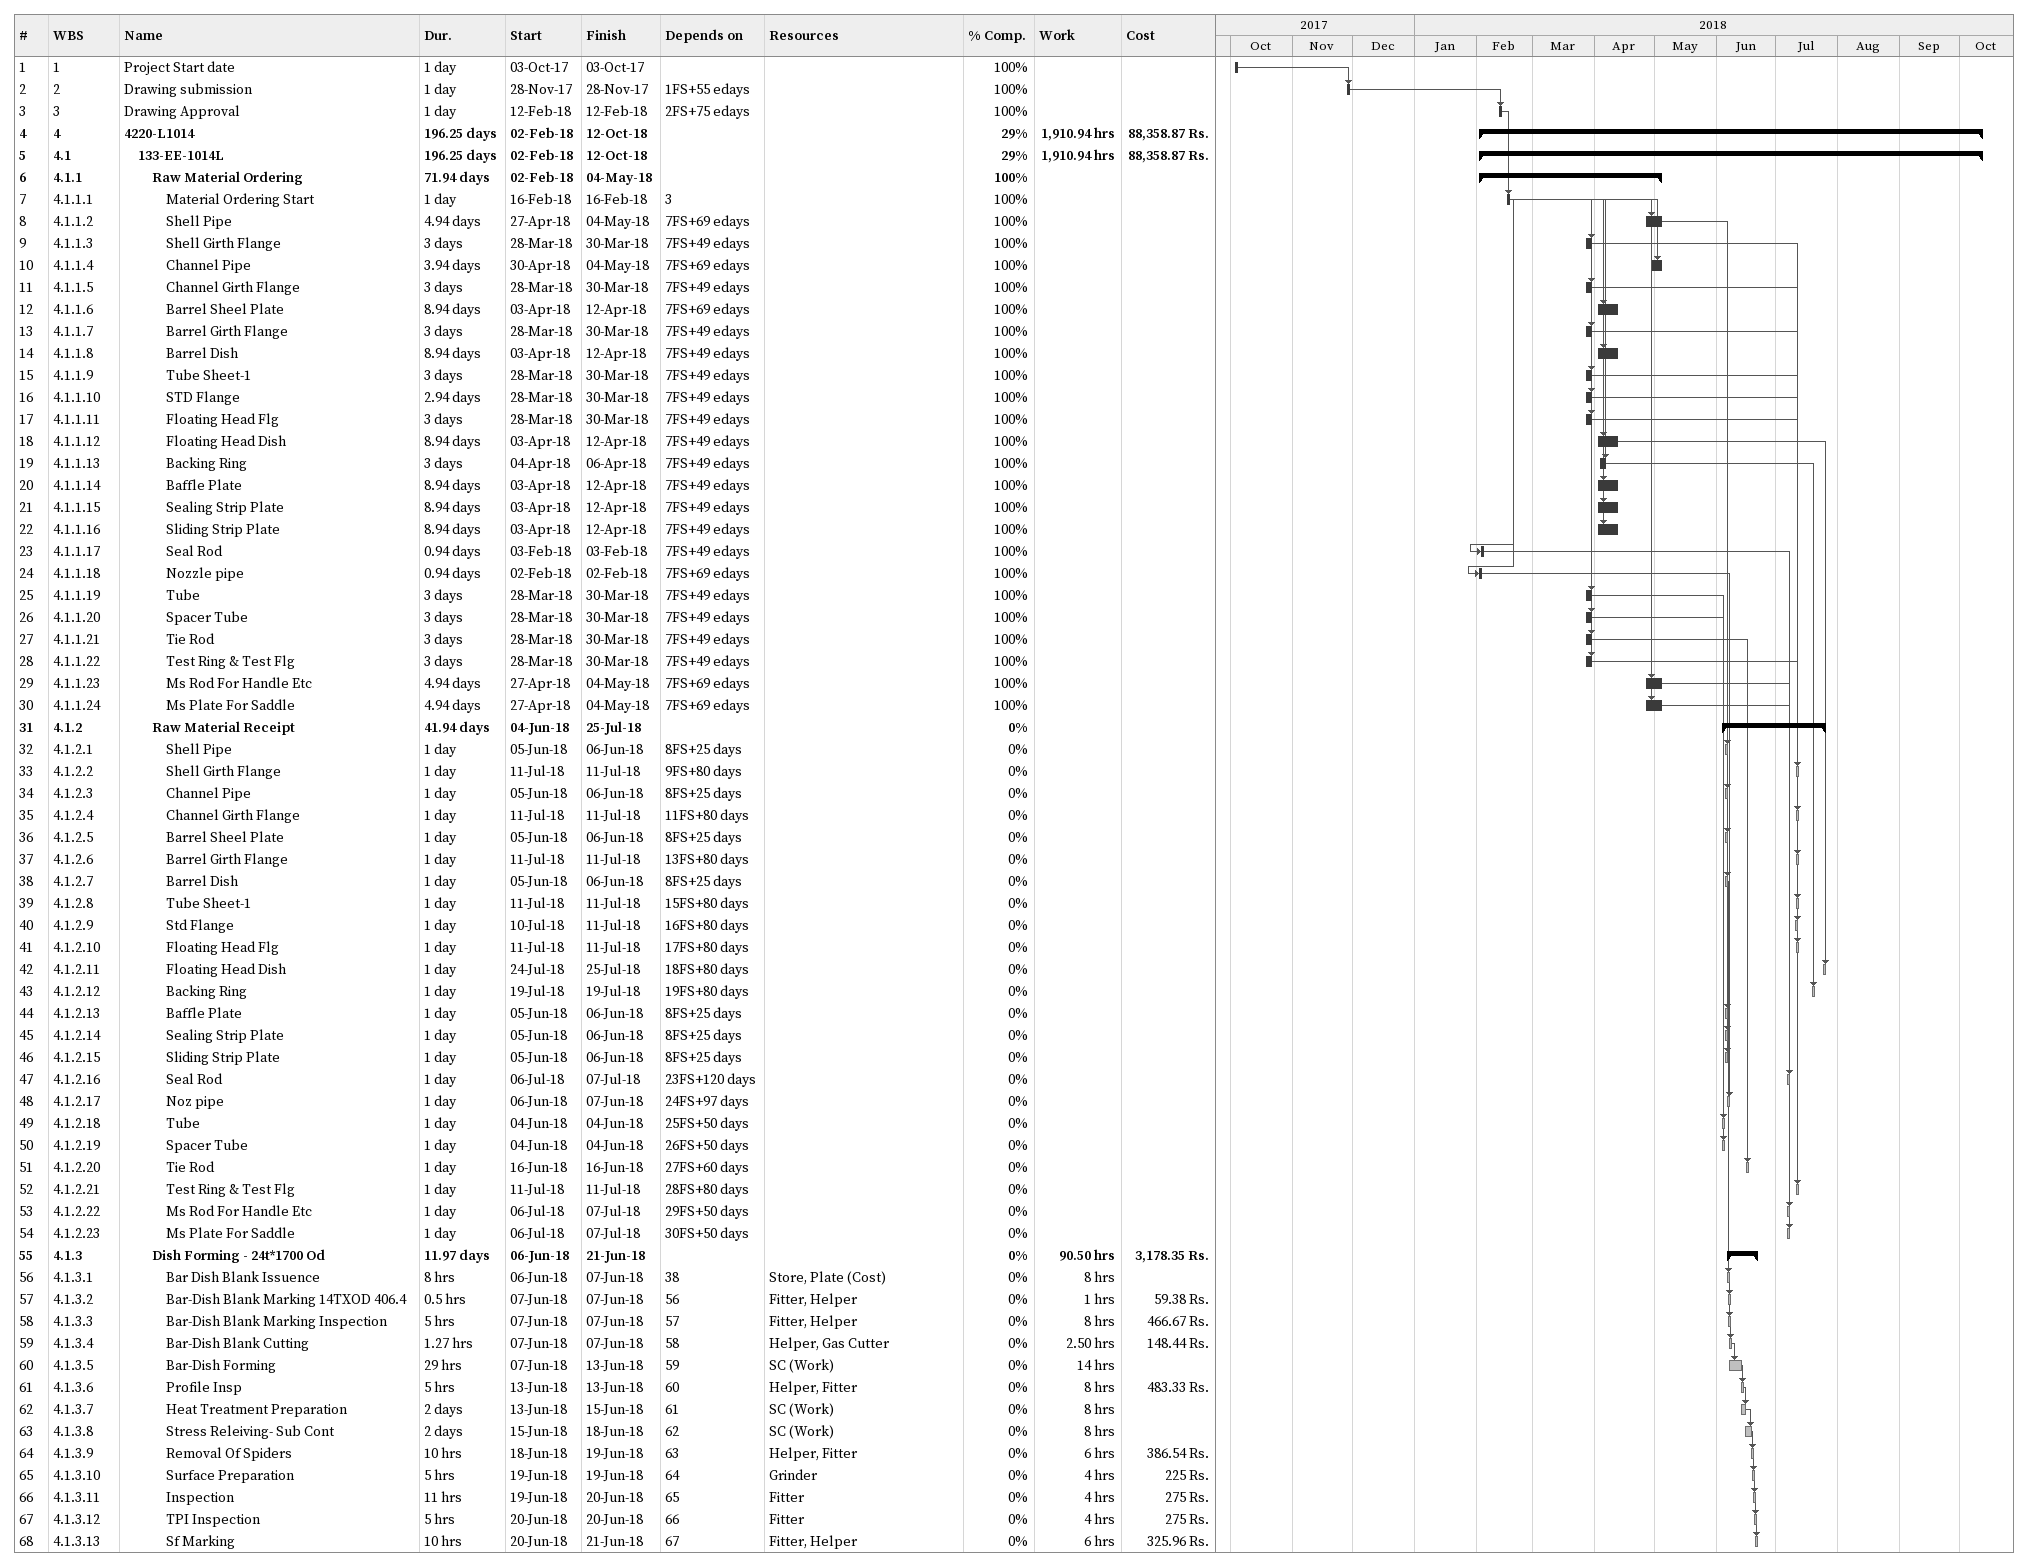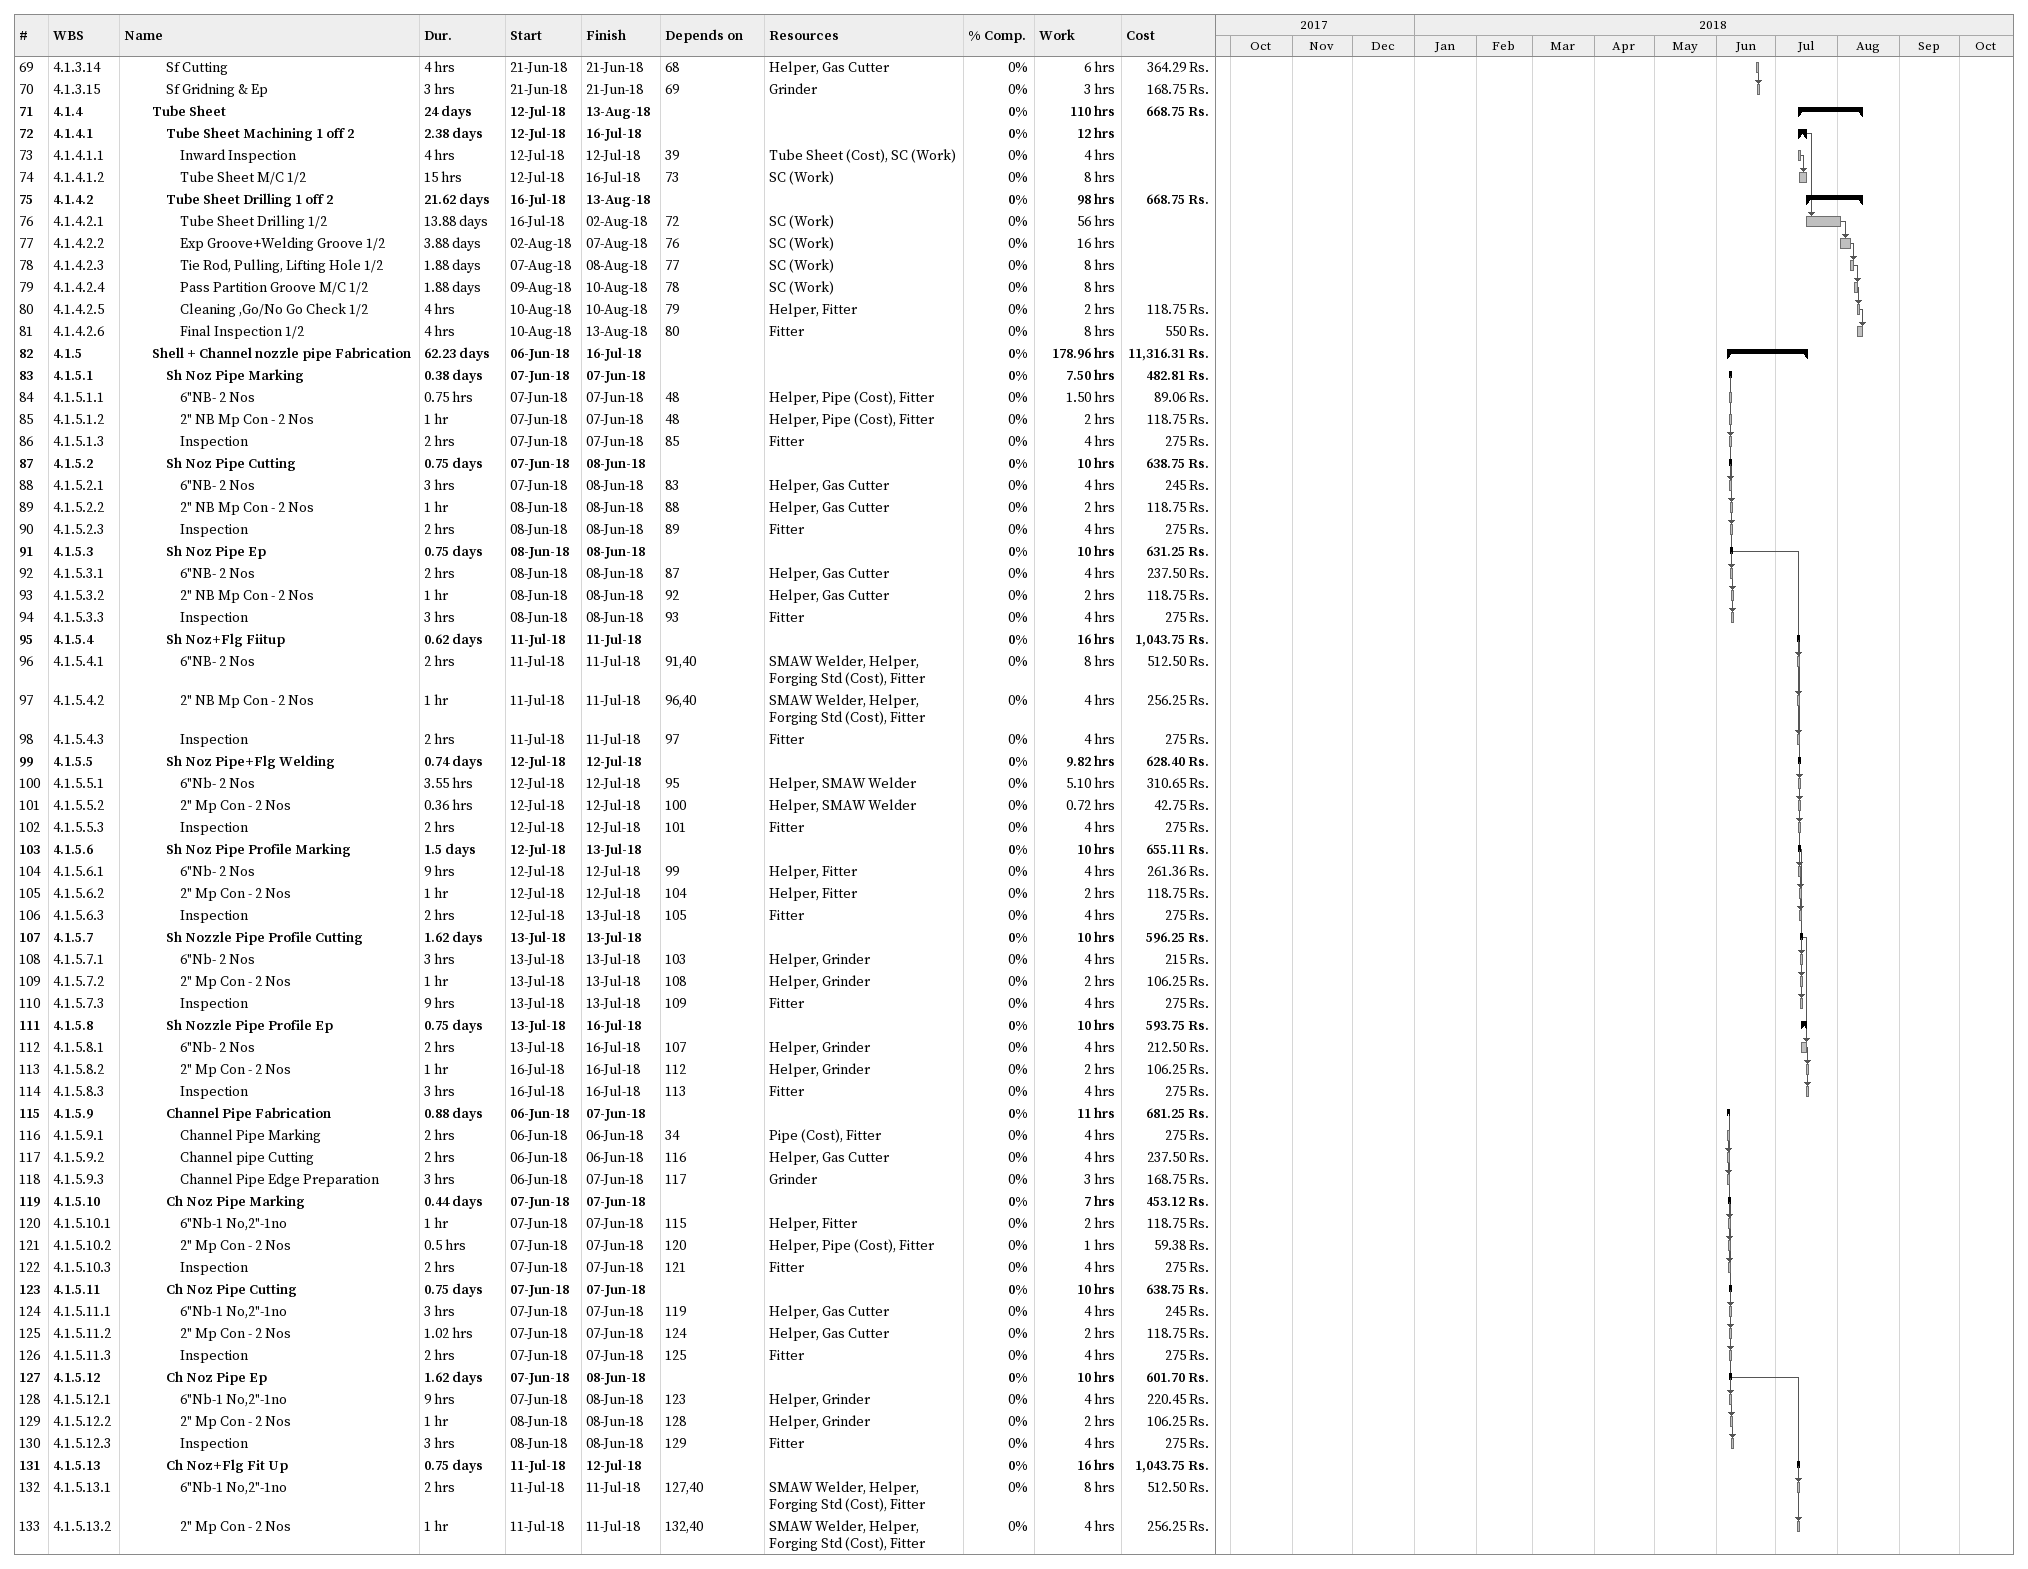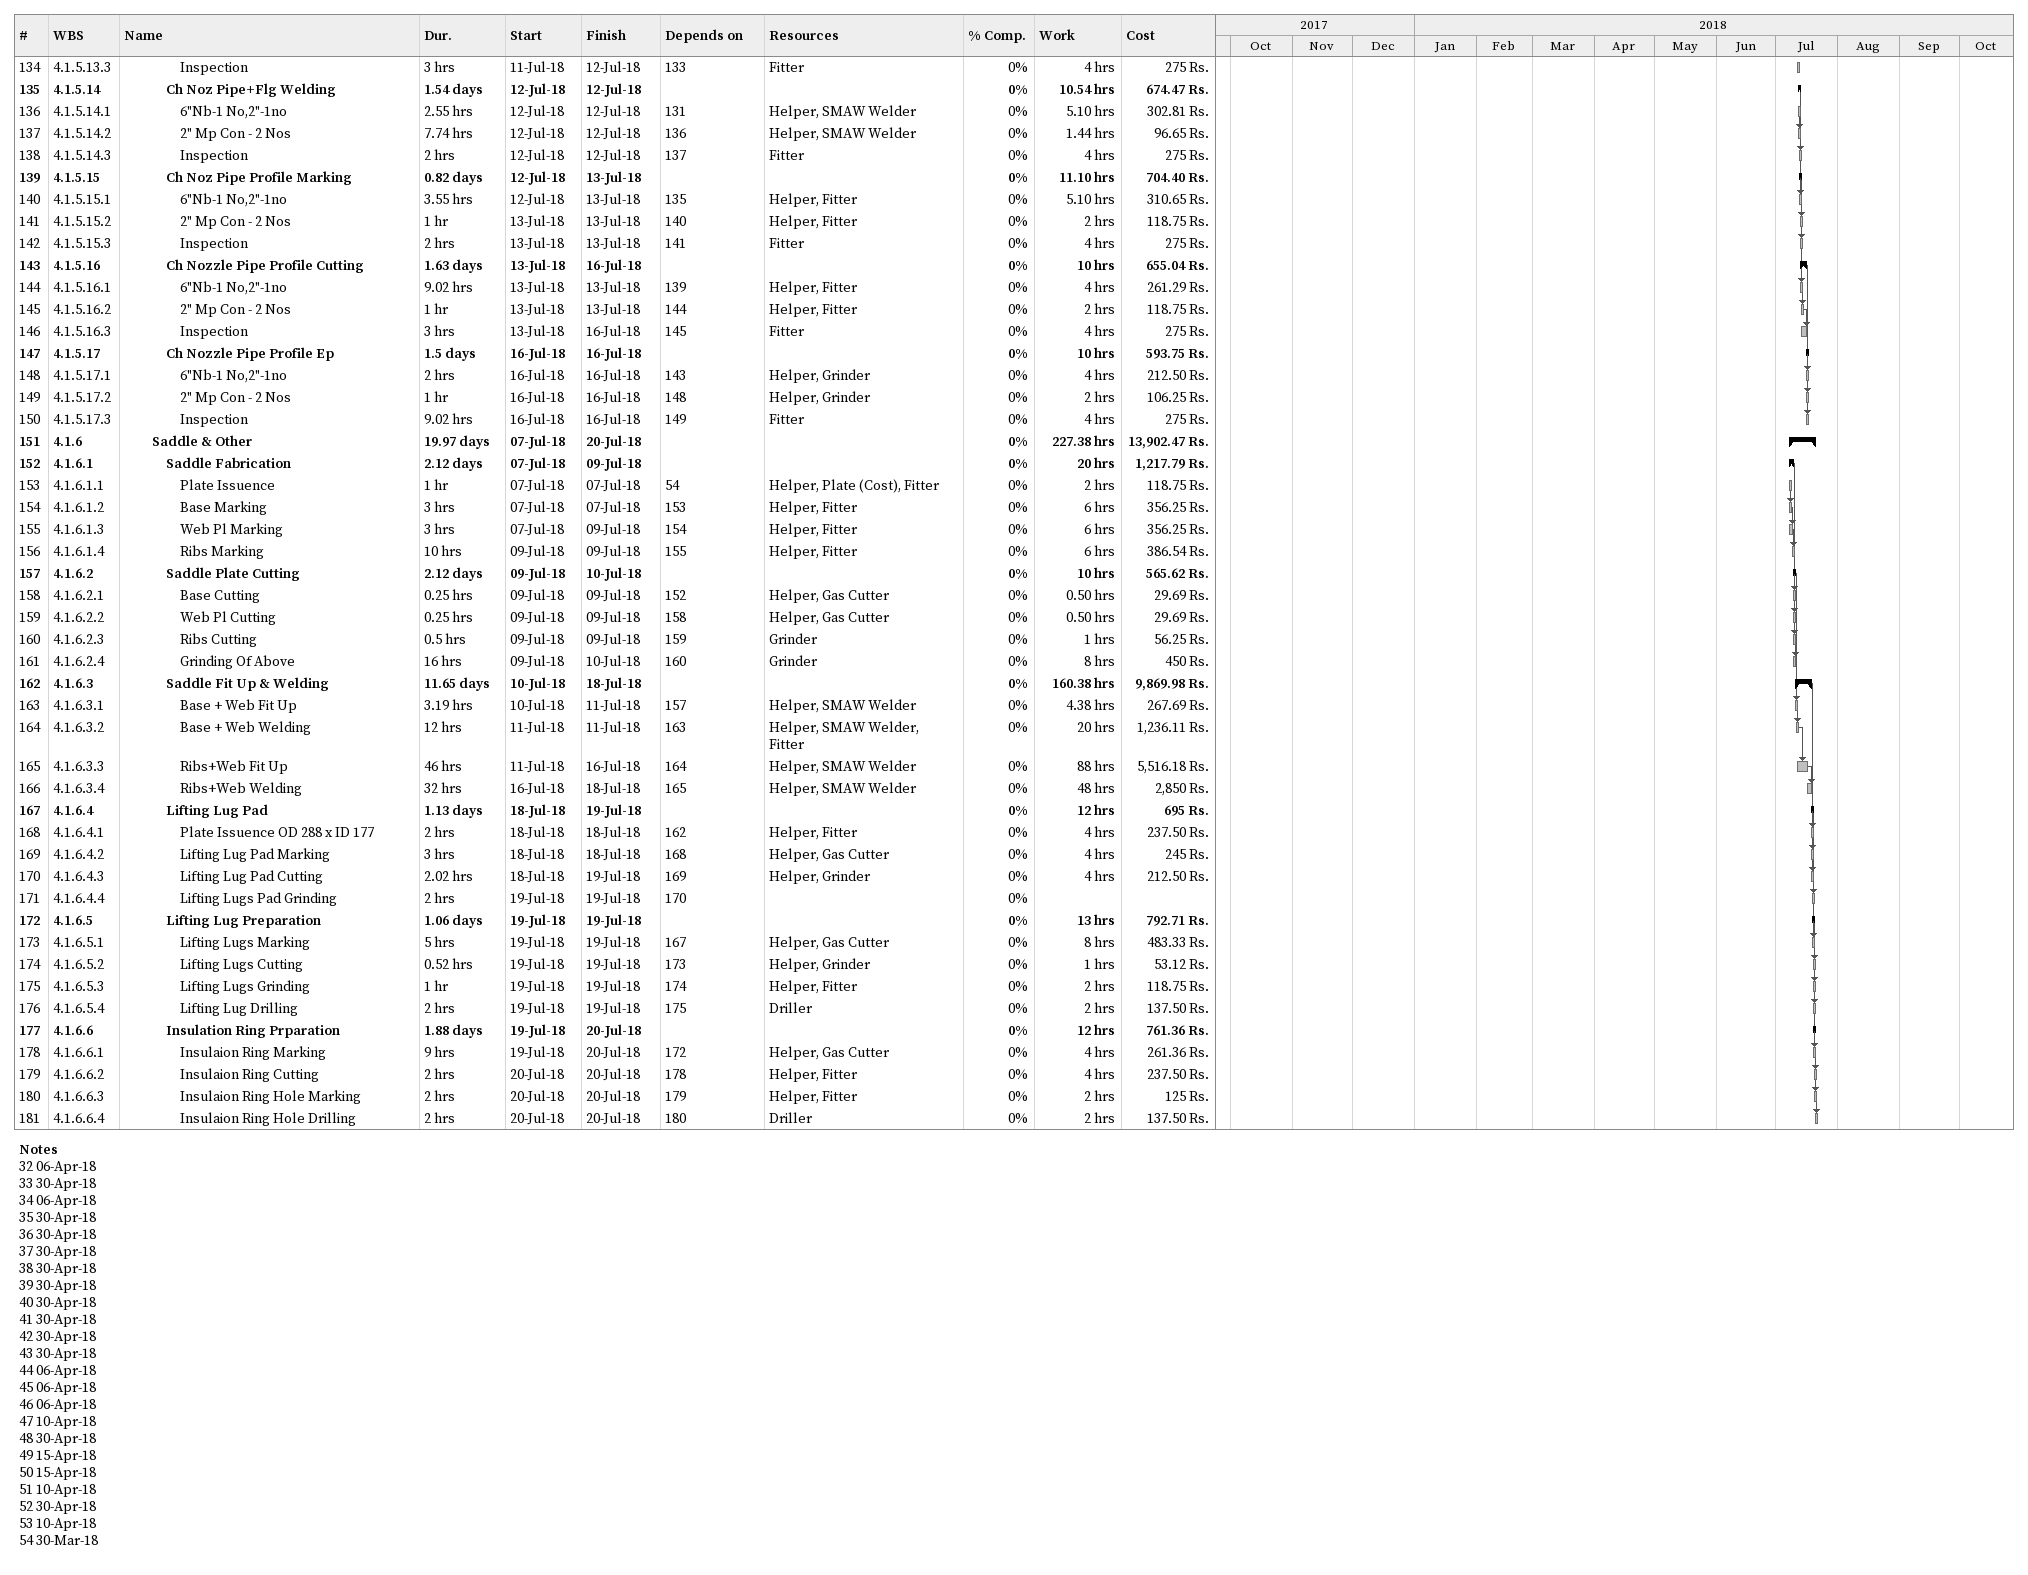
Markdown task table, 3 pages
| ID | WBS | Task | Duration | Start | Finish | Predecessors | Resources | % complete | Work (h) | Cost (Rs.) |
|---|---|---|---|---|---|---|---|---|---|---|
| 1 | 1 | Project Start date | 1d | 2017-10-03 | 2017-10-03 |  |  | 100 |  |  |
| 2 | 2 | Drawing submission | 1d | 2017-11-28 | 2017-11-28 | 1FS+55ed |  | 100 |  |  |
| 3 | 3 | Drawing Approval | 1d | 2018-02-12 | 2018-02-12 | 2FS+75ed |  | 100 |  |  |
| 4 | 4 | **4220-L1014** | 196.25d | 2018-02-02 | 2018-10-12 |  |  | 29 | 1910.94 | 88358.87 |
| 5 | 4.1 | **133-EE-1014L** | 196.25d | 2018-02-02 | 2018-10-12 |  |  | 29 | 1910.94 | 88358.87 |
| 6 | 4.1.1 | **Raw Material Ordering** | 71.94d | 2018-02-02 | 2018-05-04 |  |  | 100 |  |  |
| 7 | 4.1.1.1 | Material Ordering Start | 1d | 2018-02-16 | 2018-02-16 | 3 |  | 100 |  |  |
| 8 | 4.1.1.2 | Shell Pipe | 4.94d | 2018-04-27 | 2018-05-04 | 7FS+69ed |  | 100 |  |  |
| 9 | 4.1.1.3 | Shell Girth Flange | 3d | 2018-03-28 | 2018-03-30 | 7FS+49ed |  | 100 |  |  |
| 10 | 4.1.1.4 | Channel Pipe | 3.94d | 2018-04-30 | 2018-05-04 | 7FS+69ed |  | 100 |  |  |
| 11 | 4.1.1.5 | Channel Girth Flange | 3d | 2018-03-28 | 2018-03-30 | 7FS+49ed |  | 100 |  |  |
| 12 | 4.1.1.6 | Barrel Sheel Plate | 8.94d | 2018-04-03 | 2018-04-12 | 7FS+69ed |  | 100 |  |  |
| 13 | 4.1.1.7 | Barrel Girth Flange | 3d | 2018-03-28 | 2018-03-30 | 7FS+49ed |  | 100 |  |  |
| 14 | 4.1.1.8 | Barrel Dish | 8.94d | 2018-04-03 | 2018-04-12 | 7FS+49ed |  | 100 |  |  |
| 15 | 4.1.1.9 | Tube Sheet-1 | 3d | 2018-03-28 | 2018-03-30 | 7FS+49ed |  | 100 |  |  |
| 16 | 4.1.1.10 | STD Flange | 2.94d | 2018-03-28 | 2018-03-30 | 7FS+49ed |  | 100 |  |  |
| 17 | 4.1.1.11 | Floating Head Flg | 3d | 2018-03-28 | 2018-03-30 | 7FS+49ed |  | 100 |  |  |
| 18 | 4.1.1.12 | Floating Head Dish | 8.94d | 2018-04-03 | 2018-04-12 | 7FS+49ed |  | 100 |  |  |
| 19 | 4.1.1.13 | Backing Ring | 3d | 2018-04-04 | 2018-04-06 | 7FS+49ed |  | 100 |  |  |
| 20 | 4.1.1.14 | Baffle Plate | 8.94d | 2018-04-03 | 2018-04-12 | 7FS+49ed |  | 100 |  |  |
| 21 | 4.1.1.15 | Sealing Strip Plate | 8.94d | 2018-04-03 | 2018-04-12 | 7FS+49ed |  | 100 |  |  |
| 22 | 4.1.1.16 | Sliding Strip Plate | 8.94d | 2018-04-03 | 2018-04-12 | 7FS+49ed |  | 100 |  |  |
| 23 | 4.1.1.17 | Seal Rod | 0.94d | 2018-02-03 | 2018-02-03 | 7FS+49ed |  | 100 |  |  |
| 24 | 4.1.1.18 | Nozzle pipe | 0.94d | 2018-02-02 | 2018-02-02 | 7FS+69ed |  | 100 |  |  |
| 25 | 4.1.1.19 | Tube | 3d | 2018-03-28 | 2018-03-30 | 7FS+49ed |  | 100 |  |  |
| 26 | 4.1.1.20 | Spacer Tube | 3d | 2018-03-28 | 2018-03-30 | 7FS+49ed |  | 100 |  |  |
| 27 | 4.1.1.21 | Tie Rod | 3d | 2018-03-28 | 2018-03-30 | 7FS+49ed |  | 100 |  |  |
| 28 | 4.1.1.22 | Test Ring & Test Flg | 3d | 2018-03-28 | 2018-03-30 | 7FS+49ed |  | 100 |  |  |
| 29 | 4.1.1.23 | Ms Rod For Handle Etc | 4.94d | 2018-04-27 | 2018-05-04 | 7FS+69ed |  | 100 |  |  |
| 30 | 4.1.1.24 | Ms Plate For Saddle | 4.94d | 2018-04-27 | 2018-05-04 | 7FS+69ed |  | 100 |  |  |
| 31 | 4.1.2 | **Raw Material Receipt** | 41.94d | 2018-06-04 | 2018-07-25 |  |  | 0 |  |  |
| 32 | 4.1.2.1 | Shell Pipe | 1d | 2018-06-05 | 2018-06-06 | 8FS+25d |  | 0 |  |  |
| 33 | 4.1.2.2 | Shell Girth Flange | 1d | 2018-07-11 | 2018-07-11 | 9FS+80d |  | 0 |  |  |
| 34 | 4.1.2.3 | Channel Pipe | 1d | 2018-06-05 | 2018-06-06 | 8FS+25d |  | 0 |  |  |
| 35 | 4.1.2.4 | Channel Girth Flange | 1d | 2018-07-11 | 2018-07-11 | 11FS+80d |  | 0 |  |  |
| 36 | 4.1.2.5 | Barrel Sheel Plate | 1d | 2018-06-05 | 2018-06-06 | 8FS+25d |  | 0 |  |  |
| 37 | 4.1.2.6 | Barrel Girth Flange | 1d | 2018-07-11 | 2018-07-11 | 13FS+80d |  | 0 |  |  |
| 38 | 4.1.2.7 | Barrel Dish | 1d | 2018-06-05 | 2018-06-06 | 8FS+25d |  | 0 |  |  |
| 39 | 4.1.2.8 | Tube Sheet-1 | 1d | 2018-07-11 | 2018-07-11 | 15FS+80d |  | 0 |  |  |
| 40 | 4.1.2.9 | Std Flange | 1d | 2018-07-10 | 2018-07-11 | 16FS+80d |  | 0 |  |  |
| 41 | 4.1.2.10 | Floating Head Flg | 1d | 2018-07-11 | 2018-07-11 | 17FS+80d |  | 0 |  |  |
| 42 | 4.1.2.11 | Floating Head Dish | 1d | 2018-07-24 | 2018-07-25 | 18FS+80d |  | 0 |  |  |
| 43 | 4.1.2.12 | Backing Ring | 1d | 2018-07-19 | 2018-07-19 | 19FS+80d |  | 0 |  |  |
| 44 | 4.1.2.13 | Baffle Plate | 1d | 2018-06-05 | 2018-06-06 | 8FS+25d |  | 0 |  |  |
| 45 | 4.1.2.14 | Sealing Strip Plate | 1d | 2018-06-05 | 2018-06-06 | 8FS+25d |  | 0 |  |  |
| 46 | 4.1.2.15 | Sliding Strip Plate | 1d | 2018-06-05 | 2018-06-06 | 8FS+25d |  | 0 |  |  |
| 47 | 4.1.2.16 | Seal Rod | 1d | 2018-07-06 | 2018-07-07 | 23FS+120d |  | 0 |  |  |
| 48 | 4.1.2.17 | Noz pipe | 1d | 2018-06-06 | 2018-06-07 | 24FS+97d |  | 0 |  |  |
| 49 | 4.1.2.18 | Tube | 1d | 2018-06-04 | 2018-06-04 | 25FS+50d |  | 0 |  |  |
| 50 | 4.1.2.19 | Spacer Tube | 1d | 2018-06-04 | 2018-06-04 | 26FS+50d |  | 0 |  |  |
| 51 | 4.1.2.20 | Tie Rod | 1d | 2018-06-16 | 2018-06-16 | 27FS+60d |  | 0 |  |  |
| 52 | 4.1.2.21 | Test Ring & Test Flg | 1d | 2018-07-11 | 2018-07-11 | 28FS+80d |  | 0 |  |  |
| 53 | 4.1.2.22 | Ms Rod For Handle Etc | 1d | 2018-07-06 | 2018-07-07 | 29FS+50d |  | 0 |  |  |
| 54 | 4.1.2.23 | Ms Plate For Saddle | 1d | 2018-07-06 | 2018-07-07 | 30FS+50d |  | 0 |  |  |
| 55 | 4.1.3 | **Dish Forming - 24t*1700 Od** | 11.97d | 2018-06-06 | 2018-06-21 |  |  | 0 | 90.50 | 3178.35 |
| 56 | 4.1.3.1 | Bar Dish Blank Issuence | 8h | 2018-06-06 | 2018-06-07 | 38 | Store, Plate (Cost) | 0 | 8 |  |
| 57 | 4.1.3.2 | Bar-Dish Blank Marking 14TXOD 406.4 | 0.5h | 2018-06-07 | 2018-06-07 | 56 | Fitter, Helper | 0 | 1 | 59.38 |
| 58 | 4.1.3.3 | Bar-Dish Blank Marking Inspection | 5h | 2018-06-07 | 2018-06-07 | 57 | Fitter, Helper | 0 | 8 | 466.67 |
| 59 | 4.1.3.4 | Bar-Dish Blank Cutting | 1.27h | 2018-06-07 | 2018-06-07 | 58 | Helper, Gas Cutter | 0 | 2.50 | 148.44 |
| 60 | 4.1.3.5 | Bar-Dish Forming | 29h | 2018-06-07 | 2018-06-13 | 59 | SC (Work) | 0 | 14 |  |
| 61 | 4.1.3.6 | Profile Insp | 5h | 2018-06-13 | 2018-06-13 | 60 | Helper, Fitter | 0 | 8 | 483.33 |
| 62 | 4.1.3.7 | Heat Treatment Preparation | 2d | 2018-06-13 | 2018-06-15 | 61 | SC (Work) | 0 | 8 |  |
| 63 | 4.1.3.8 | Stress Releiving- Sub Cont | 2d | 2018-06-15 | 2018-06-18 | 62 | SC (Work) | 0 | 8 |  |
| 64 | 4.1.3.9 | Removal Of Spiders | 10h | 2018-06-18 | 2018-06-19 | 63 | Helper, Fitter | 0 | 6 | 386.54 |
| 65 | 4.1.3.10 | Surface Preparation | 5h | 2018-06-19 | 2018-06-19 | 64 | Grinder | 0 | 4 | 225 |
| 66 | 4.1.3.11 | Inspection | 11h | 2018-06-19 | 2018-06-20 | 65 | Fitter | 0 | 4 | 275 |
| 67 | 4.1.3.12 | TPI Inspection | 5h | 2018-06-20 | 2018-06-20 | 66 | Fitter | 0 | 4 | 275 |
| 68 | 4.1.3.13 | Sf Marking | 10h | 2018-06-20 | 2018-06-21 | 67 | Fitter, Helper | 0 | 6 | 325.96 |
| 69 | 4.1.3.14 | Sf Cutting | 4h | 2018-06-21 | 2018-06-21 | 68 | Helper, Gas Cutter | 0 | 6 | 364.29 |
| 70 | 4.1.3.15 | Sf Gridning & Ep | 3h | 2018-06-21 | 2018-06-21 | 69 | Grinder | 0 | 3 | 168.75 |
| 71 | 4.1.4 | **Tube Sheet** | 24d | 2018-07-12 | 2018-08-13 |  |  | 0 | 110 | 668.75 |
| 72 | 4.1.4.1 | **Tube Sheet Machining 1 off 2** | 2.38d | 2018-07-12 | 2018-07-16 |  |  | 0 | 12 |  |
| 73 | 4.1.4.1.1 | Inward Inspection | 4h | 2018-07-12 | 2018-07-12 | 39 | Tube Sheet (Cost), SC (Work) | 0 | 4 |  |
| 74 | 4.1.4.1.2 | Tube Sheet M/C 1/2 | 15h | 2018-07-12 | 2018-07-16 | 73 | SC (Work) | 0 | 8 |  |
| 75 | 4.1.4.2 | **Tube Sheet Drilling 1 off 2** | 21.62d | 2018-07-16 | 2018-08-13 |  |  | 0 | 98 | 668.75 |
| 76 | 4.1.4.2.1 | Tube Sheet Drilling 1/2 | 13.88d | 2018-07-16 | 2018-08-02 | 72 | SC (Work) | 0 | 56 |  |
| 77 | 4.1.4.2.2 | Exp Groove+Welding Groove 1/2 | 3.88d | 2018-08-02 | 2018-08-07 | 76 | SC (Work) | 0 | 16 |  |
| 78 | 4.1.4.2.3 | Tie Rod, Pulling, Lifting Hole 1/2 | 1.88d | 2018-08-07 | 2018-08-08 | 77 | SC (Work) | 0 | 8 |  |
| 79 | 4.1.4.2.4 | Pass Partition Groove M/C 1/2 | 1.88d | 2018-08-09 | 2018-08-10 | 78 | SC (Work) | 0 | 8 |  |
| 80 | 4.1.4.2.5 | Cleaning ,Go/No Go Check 1/2 | 4h | 2018-08-10 | 2018-08-10 | 79 | Helper, Fitter | 0 | 2 | 118.75 |
| 81 | 4.1.4.2.6 | Final Inspection 1/2 | 4h | 2018-08-10 | 2018-08-13 | 80 | Fitter | 0 | 8 | 550 |
| 82 | 4.1.5 | **Shell + Channel nozzle pipe Fabrication** | 62.23d | 2018-06-06 | 2018-07-16 |  |  | 0 | 178.96 | 11316.31 |
| 83 | 4.1.5.1 | **Sh Noz Pipe Marking** | 0.38d | 2018-06-07 | 2018-06-07 |  |  | 0 | 7.50 | 482.81 |
| 84 | 4.1.5.1.1 | 6"NB- 2 Nos | 0.75h | 2018-06-07 | 2018-06-07 | 48 | Helper, Pipe (Cost), Fitter | 0 | 1.50 | 89.06 |
| 85 | 4.1.5.1.2 | 2" NB Mp Con - 2 Nos | 1h | 2018-06-07 | 2018-06-07 | 48 | Helper, Pipe (Cost), Fitter | 0 | 2 | 118.75 |
| 86 | 4.1.5.1.3 | Inspection | 2h | 2018-06-07 | 2018-06-07 | 85 | Fitter | 0 | 4 | 275 |
| 87 | 4.1.5.2 | **Sh Noz Pipe Cutting** | 0.75d | 2018-06-07 | 2018-06-08 |  |  | 0 | 10 | 638.75 |
| 88 | 4.1.5.2.1 | 6"NB- 2 Nos | 3h | 2018-06-07 | 2018-06-08 | 83 | Helper, Gas Cutter | 0 | 4 | 245 |
| 89 | 4.1.5.2.2 | 2" NB Mp Con - 2 Nos | 1h | 2018-06-08 | 2018-06-08 | 88 | Helper, Gas Cutter | 0 | 2 | 118.75 |
| 90 | 4.1.5.2.3 | Inspection | 2h | 2018-06-08 | 2018-06-08 | 89 | Fitter | 0 | 4 | 275 |
| 91 | 4.1.5.3 | **Sh Noz Pipe Ep** | 0.75d | 2018-06-08 | 2018-06-08 |  |  | 0 | 10 | 631.25 |
| 92 | 4.1.5.3.1 | 6"NB- 2 Nos | 2h | 2018-06-08 | 2018-06-08 | 87 | Helper, Gas Cutter | 0 | 4 | 237.50 |
| 93 | 4.1.5.3.2 | 2" NB Mp Con - 2 Nos | 1h | 2018-06-08 | 2018-06-08 | 92 | Helper, Gas Cutter | 0 | 2 | 118.75 |
| 94 | 4.1.5.3.3 | Inspection | 3h | 2018-06-08 | 2018-06-08 | 93 | Fitter | 0 | 4 | 275 |
| 95 | 4.1.5.4 | **Sh Noz+Flg Fiitup** | 0.62d | 2018-07-11 | 2018-07-11 |  |  | 0 | 16 | 1043.75 |
| 96 | 4.1.5.4.1 | 6"NB- 2 Nos | 2h | 2018-07-11 | 2018-07-11 | 91, 40 | SMAW Welder, Helper, Forging Std (Cost), Fitter | 0 | 8 | 512.50 |
| 97 | 4.1.5.4.2 | 2" NB Mp Con - 2 Nos | 1h | 2018-07-11 | 2018-07-11 | 96, 40 | SMAW Welder, Helper, Forging Std (Cost), Fitter | 0 | 4 | 256.25 |
| 98 | 4.1.5.4.3 | Inspection | 2h | 2018-07-11 | 2018-07-11 | 97 | Fitter | 0 | 4 | 275 |
| 99 | 4.1.5.5 | **Sh Noz Pipe+Flg Welding** | 0.74d | 2018-07-12 | 2018-07-12 |  |  | 0 | 9.82 | 628.40 |
| 100 | 4.1.5.5.1 | 6"Nb- 2 Nos | 3.55h | 2018-07-12 | 2018-07-12 | 95 | Helper, SMAW Welder | 0 | 5.10 | 310.65 |
| 101 | 4.1.5.5.2 | 2" Mp Con - 2 Nos | 0.36h | 2018-07-12 | 2018-07-12 | 100 | Helper, SMAW Welder | 0 | 0.72 | 42.75 |
| 102 | 4.1.5.5.3 | Inspection | 2h | 2018-07-12 | 2018-07-12 | 101 | Fitter | 0 | 4 | 275 |
| 103 | 4.1.5.6 | **Sh Noz Pipe Profile Marking** | 1.5d | 2018-07-12 | 2018-07-13 |  |  | 0 | 10 | 655.11 |
| 104 | 4.1.5.6.1 | 6"Nb- 2 Nos | 9h | 2018-07-12 | 2018-07-12 | 99 | Helper, Fitter | 0 | 4 | 261.36 |
| 105 | 4.1.5.6.2 | 2" Mp Con - 2 Nos | 1h | 2018-07-12 | 2018-07-12 | 104 | Helper, Fitter | 0 | 2 | 118.75 |
| 106 | 4.1.5.6.3 | Inspection | 2h | 2018-07-12 | 2018-07-13 | 105 | Fitter | 0 | 4 | 275 |
| 107 | 4.1.5.7 | **Sh Nozzle Pipe Profile Cutting** | 1.62d | 2018-07-13 | 2018-07-13 |  |  | 0 | 10 | 596.25 |
| 108 | 4.1.5.7.1 | 6"Nb- 2 Nos | 3h | 2018-07-13 | 2018-07-13 | 103 | Helper, Grinder | 0 | 4 | 215 |
| 109 | 4.1.5.7.2 | 2" Mp Con - 2 Nos | 1h | 2018-07-13 | 2018-07-13 | 108 | Helper, Grinder | 0 | 2 | 106.25 |
| 110 | 4.1.5.7.3 | Inspection | 9h | 2018-07-13 | 2018-07-13 | 109 | Fitter | 0 | 4 | 275 |
| 111 | 4.1.5.8 | **Sh Nozzle Pipe Profile Ep** | 0.75d | 2018-07-13 | 2018-07-16 |  |  | 0 | 10 | 593.75 |
| 112 | 4.1.5.8.1 | 6"Nb- 2 Nos | 2h | 2018-07-13 | 2018-07-16 | 107 | Helper, Grinder | 0 | 4 | 212.50 |
| 113 | 4.1.5.8.2 | 2" Mp Con - 2 Nos | 1h | 2018-07-16 | 2018-07-16 | 112 | Helper, Grinder | 0 | 2 | 106.25 |
| 114 | 4.1.5.8.3 | Inspection | 3h | 2018-07-16 | 2018-07-16 | 113 | Fitter | 0 | 4 | 275 |
| 115 | 4.1.5.9 | **Channel Pipe Fabrication** | 0.88d | 2018-06-06 | 2018-06-07 |  |  | 0 | 11 | 681.25 |
| 116 | 4.1.5.9.1 | Channel Pipe Marking | 2h | 2018-06-06 | 2018-06-06 | 34 | Pipe (Cost), Fitter | 0 | 4 | 275 |
| 117 | 4.1.5.9.2 | Channel pipe Cutting | 2h | 2018-06-06 | 2018-06-06 | 116 | Helper, Gas Cutter | 0 | 4 | 237.50 |
| 118 | 4.1.5.9.3 | Channel Pipe Edge Preparation | 3h | 2018-06-06 | 2018-06-07 | 117 | Grinder | 0 | 3 | 168.75 |
| 119 | 4.1.5.10 | **Ch Noz Pipe Marking** | 0.44d | 2018-06-07 | 2018-06-07 |  |  | 0 | 7 | 453.12 |
| 120 | 4.1.5.10.1 | 6"Nb-1 No,2"-1no | 1h | 2018-06-07 | 2018-06-07 | 115 | Helper, Fitter | 0 | 2 | 118.75 |
| 121 | 4.1.5.10.2 | 2" Mp Con - 2 Nos | 0.5h | 2018-06-07 | 2018-06-07 | 120 | Helper, Pipe (Cost), Fitter | 0 | 1 | 59.38 |
| 122 | 4.1.5.10.3 | Inspection | 2h | 2018-06-07 | 2018-06-07 | 121 | Fitter | 0 | 4 | 275 |
| 123 | 4.1.5.11 | **Ch Noz Pipe Cutting** | 0.75d | 2018-06-07 | 2018-06-07 |  |  | 0 | 10 | 638.75 |
| 124 | 4.1.5.11.1 | 6"Nb-1 No,2"-1no | 3h | 2018-06-07 | 2018-06-07 | 119 | Helper, Gas Cutter | 0 | 4 | 245 |
| 125 | 4.1.5.11.2 | 2" Mp Con - 2 Nos | 1.02h | 2018-06-07 | 2018-06-07 | 124 | Helper, Gas Cutter | 0 | 2 | 118.75 |
| 126 | 4.1.5.11.3 | Inspection | 2h | 2018-06-07 | 2018-06-07 | 125 | Fitter | 0 | 4 | 275 |
| 127 | 4.1.5.12 | **Ch Noz Pipe Ep** | 1.62d | 2018-06-07 | 2018-06-08 |  |  | 0 | 10 | 601.70 |
| 128 | 4.1.5.12.1 | 6"Nb-1 No,2"-1no | 9h | 2018-06-07 | 2018-06-08 | 123 | Helper, Grinder | 0 | 4 | 220.45 |
| 129 | 4.1.5.12.2 | 2" Mp Con - 2 Nos | 1h | 2018-06-08 | 2018-06-08 | 128 | Helper, Grinder | 0 | 2 | 106.25 |
| 130 | 4.1.5.12.3 | Inspection | 3h | 2018-06-08 | 2018-06-08 | 129 | Fitter | 0 | 4 | 275 |
| 131 | 4.1.5.13 | **Ch Noz+Flg Fit Up** | 0.75d | 2018-07-11 | 2018-07-12 |  |  | 0 | 16 | 1043.75 |
| 132 | 4.1.5.13.1 | 6"Nb-1 No,2"-1no | 2h | 2018-07-11 | 2018-07-11 | 127, 40 | SMAW Welder, Helper, Forging Std (Cost), Fitter | 0 | 8 | 512.50 |
| 133 | 4.1.5.13.2 | 2" Mp Con - 2 Nos | 1h | 2018-07-11 | 2018-07-11 | 132, 40 | SMAW Welder, Helper, Forging Std (Cost), Fitter | 0 | 4 | 256.25 |
| 134 | 4.1.5.13.3 | Inspection | 3h | 2018-07-11 | 2018-07-12 | 133 | Fitter | 0 | 4 | 275 |
| 135 | 4.1.5.14 | **Ch Noz Pipe+Flg Welding** | 1.54d | 2018-07-12 | 2018-07-12 |  |  | 0 | 10.54 | 674.47 |
| 136 | 4.1.5.14.1 | 6"Nb-1 No,2"-1no | 2.55h | 2018-07-12 | 2018-07-12 | 131 | Helper, SMAW Welder | 0 | 5.10 | 302.81 |
| 137 | 4.1.5.14.2 | 2" Mp Con - 2 Nos | 7.74h | 2018-07-12 | 2018-07-12 | 136 | Helper, SMAW Welder | 0 | 1.44 | 96.65 |
| 138 | 4.1.5.14.3 | Inspection | 2h | 2018-07-12 | 2018-07-12 | 137 | Fitter | 0 | 4 | 275 |
| 139 | 4.1.5.15 | **Ch Noz Pipe Profile Marking** | 0.82d | 2018-07-12 | 2018-07-13 |  |  | 0 | 11.10 | 704.40 |
| 140 | 4.1.5.15.1 | 6"Nb-1 No,2"-1no | 3.55h | 2018-07-12 | 2018-07-13 | 135 | Helper, Fitter | 0 | 5.10 | 310.65 |
| 141 | 4.1.5.15.2 | 2" Mp Con - 2 Nos | 1h | 2018-07-13 | 2018-07-13 | 140 | Helper, Fitter | 0 | 2 | 118.75 |
| 142 | 4.1.5.15.3 | Inspection | 2h | 2018-07-13 | 2018-07-13 | 141 | Fitter | 0 | 4 | 275 |
| 143 | 4.1.5.16 | **Ch Nozzle Pipe Profile Cutting** | 1.63d | 2018-07-13 | 2018-07-16 |  |  | 0 | 10 | 655.04 |
| 144 | 4.1.5.16.1 | 6"Nb-1 No,2"-1no | 9.02h | 2018-07-13 | 2018-07-13 | 139 | Helper, Fitter | 0 | 4 | 261.29 |
| 145 | 4.1.5.16.2 | 2" Mp Con - 2 Nos | 1h | 2018-07-13 | 2018-07-13 | 144 | Helper, Fitter | 0 | 2 | 118.75 |
| 146 | 4.1.5.16.3 | Inspection | 3h | 2018-07-13 | 2018-07-16 | 145 | Fitter | 0 | 4 | 275 |
| 147 | 4.1.5.17 | **Ch Nozzle Pipe Profile Ep** | 1.5d | 2018-07-16 | 2018-07-16 |  |  | 0 | 10 | 593.75 |
| 148 | 4.1.5.17.1 | 6"Nb-1 No,2"-1no | 2h | 2018-07-16 | 2018-07-16 | 143 | Helper, Grinder | 0 | 4 | 212.50 |
| 149 | 4.1.5.17.2 | 2" Mp Con - 2 Nos | 1h | 2018-07-16 | 2018-07-16 | 148 | Helper, Grinder | 0 | 2 | 106.25 |
| 150 | 4.1.5.17.3 | Inspection | 9.02h | 2018-07-16 | 2018-07-16 | 149 | Fitter | 0 | 4 | 275 |
| 151 | 4.1.6 | **Saddle & Other** | 19.97d | 2018-07-07 | 2018-07-20 |  |  | 0 | 227.38 | 13902.47 |
| 152 | 4.1.6.1 | **Saddle Fabrication** | 2.12d | 2018-07-07 | 2018-07-09 |  |  | 0 | 20 | 1217.79 |
| 153 | 4.1.6.1.1 | Plate Issuence | 1h | 2018-07-07 | 2018-07-07 | 54 | Helper, Plate (Cost), Fitter | 0 | 2 | 118.75 |
| 154 | 4.1.6.1.2 | Base Marking | 3h | 2018-07-07 | 2018-07-07 | 153 | Helper, Fitter | 0 | 6 | 356.25 |
| 155 | 4.1.6.1.3 | Web Pl Marking | 3h | 2018-07-07 | 2018-07-09 | 154 | Helper, Fitter | 0 | 6 | 356.25 |
| 156 | 4.1.6.1.4 | Ribs Marking | 10h | 2018-07-09 | 2018-07-09 | 155 | Helper, Fitter | 0 | 6 | 386.54 |
| 157 | 4.1.6.2 | **Saddle Plate Cutting** | 2.12d | 2018-07-09 | 2018-07-10 |  |  | 0 | 10 | 565.62 |
| 158 | 4.1.6.2.1 | Base Cutting | 0.25h | 2018-07-09 | 2018-07-09 | 152 | Helper, Gas Cutter | 0 | 0.50 | 29.69 |
| 159 | 4.1.6.2.2 | Web Pl Cutting | 0.25h | 2018-07-09 | 2018-07-09 | 158 | Helper, Gas Cutter | 0 | 0.50 | 29.69 |
| 160 | 4.1.6.2.3 | Ribs Cutting | 0.5h | 2018-07-09 | 2018-07-09 | 159 | Grinder | 0 | 1 | 56.25 |
| 161 | 4.1.6.2.4 | Grinding Of Above | 16h | 2018-07-09 | 2018-07-10 | 160 | Grinder | 0 | 8 | 450 |
| 162 | 4.1.6.3 | **Saddle Fit Up & Welding** | 11.65d | 2018-07-10 | 2018-07-18 |  |  | 0 | 160.38 | 9869.98 |
| 163 | 4.1.6.3.1 | Base + Web Fit Up | 3.19h | 2018-07-10 | 2018-07-11 | 157 | Helper, SMAW Welder | 0 | 4.38 | 267.69 |
| 164 | 4.1.6.3.2 | Base + Web Welding | 12h | 2018-07-11 | 2018-07-11 | 163 | Helper, SMAW Welder, Fitter | 0 | 20 | 1236.11 |
| 165 | 4.1.6.3.3 | Ribs+Web Fit Up | 46h | 2018-07-11 | 2018-07-16 | 164 | Helper, SMAW Welder | 0 | 88 | 5516.18 |
| 166 | 4.1.6.3.4 | Ribs+Web Welding | 32h | 2018-07-16 | 2018-07-18 | 165 | Helper, SMAW Welder | 0 | 48 | 2850 |
| 167 | 4.1.6.4 | **Lifting Lug Pad** | 1.13d | 2018-07-18 | 2018-07-19 |  |  | 0 | 12 | 695 |
| 168 | 4.1.6.4.1 | Plate Issuence OD 288 x ID 177 | 2h | 2018-07-18 | 2018-07-18 | 162 | Helper, Fitter | 0 | 4 | 237.50 |
| 169 | 4.1.6.4.2 | Lifting Lug Pad Marking | 3h | 2018-07-18 | 2018-07-18 | 168 | Helper, Gas Cutter | 0 | 4 | 245 |
| 170 | 4.1.6.4.3 | Lifting Lug Pad Cutting | 2.02h | 2018-07-18 | 2018-07-19 | 169 | Helper, Grinder | 0 | 4 | 212.50 |
| 171 | 4.1.6.4.4 | Lifting Lugs Pad Grinding | 2h | 2018-07-19 | 2018-07-19 | 170 |  | 0 |  |  |
| 172 | 4.1.6.5 | **Lifting Lug Preparation** | 1.06d | 2018-07-19 | 2018-07-19 |  |  | 0 | 13 | 792.71 |
| 173 | 4.1.6.5.1 | Lifting Lugs Marking | 5h | 2018-07-19 | 2018-07-19 | 167 | Helper, Gas Cutter | 0 | 8 | 483.33 |
| 174 | 4.1.6.5.2 | Lifting Lugs Cutting | 0.52h | 2018-07-19 | 2018-07-19 | 173 | Helper, Grinder | 0 | 1 | 53.12 |
| 175 | 4.1.6.5.3 | Lifting Lugs Grinding | 1h | 2018-07-19 | 2018-07-19 | 174 | Helper, Fitter | 0 | 2 | 118.75 |
| 176 | 4.1.6.5.4 | Lifting Lug Drilling | 2h | 2018-07-19 | 2018-07-19 | 175 | Driller | 0 | 2 | 137.50 |
| 177 | 4.1.6.6 | **Insulation Ring Prparation** | 1.88d | 2018-07-19 | 2018-07-20 |  |  | 0 | 12 | 761.36 |
| 178 | 4.1.6.6.1 | Insulaion Ring Marking | 9h | 2018-07-19 | 2018-07-20 | 172 | Helper, Gas Cutter | 0 | 4 | 261.36 |
| 179 | 4.1.6.6.2 | Insulaion Ring Cutting | 2h | 2018-07-20 | 2018-07-20 | 178 | Helper, Fitter | 0 | 4 | 237.50 |
| 180 | 4.1.6.6.3 | Insulaion Ring Hole Marking | 2h | 2018-07-20 | 2018-07-20 | 179 | Helper, Fitter | 0 | 2 | 125 |
| 181 | 4.1.6.6.4 | Insulaion Ring Hole Drilling | 2h | 2018-07-20 | 2018-07-20 | 180 | Driller | 0 | 2 | 137.50 |

Notes
- 32: 06-Apr-18
- 33: 30-Apr-18
- 34: 06-Apr-18
- 35: 30-Apr-18
- 36: 30-Apr-18
- 37: 30-Apr-18
- 38: 30-Apr-18
- 39: 30-Apr-18
- 40: 30-Apr-18
- 41: 30-Apr-18
- 42: 30-Apr-18
- 43: 30-Apr-18
- 44: 06-Apr-18
- 45: 06-Apr-18
- 46: 06-Apr-18
- 47: 10-Apr-18
- 48: 30-Apr-18
- 49: 15-Apr-18
- 50: 15-Apr-18
- 51: 10-Apr-18
- 52: 30-Apr-18
- 53: 10-Apr-18
- 54: 30-Mar-18
